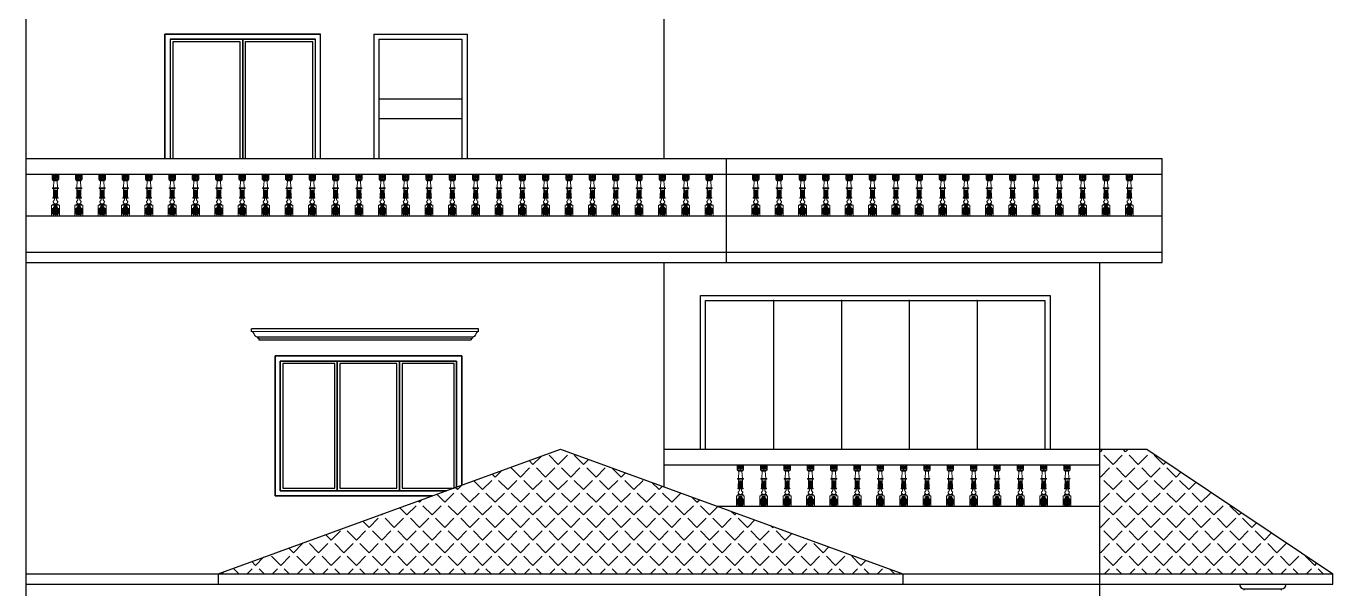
# Model space of a CAD drawing. Header units: inches. Extents: x 108286 to 1018414, y -1240248 to 57686.
# Drawn here: x 503540 to 504044, y -617009 to -616792 of the extents above; entities that cross this region are included whole.
import ezdxf

# ---------------------------------------------------------------- set-up
doc = ezdxf.new("R2010")
doc.units = ezdxf.units.IN
doc.header["$MEASUREMENT"] = 0
doc.linetypes.add('ACAD_ISO03W100', pattern=[30, 12, -18])
for name, color, linetype, lineweight in [('CORNICE', 150, 'Continuous', 20), ('ELEVATION', 31, 'Continuous', 25), ('plan elevation', 11, 'Continuous', 25), ('win_in', 161, 'Continuous', 20)]:
    doc.layers.add(name, color=color, linetype=linetype, lineweight=lineweight)
doc.layers.add('exwall', color=1, linetype='Continuous')
doc.layers.add('Layer1', color=150, linetype='Continuous')
pattern_1 = [(45, (-5623.147, -7351.19), (-4.86135912, 4.86135912), [5, -1.875]), (135, (-5623.147, -7351.19), (-4.86135912, -4.86135912), [5, -1.875])]

# ---------------------------------------------------------------- blocks, each defined once
blk = doc.blocks.new('handrail small')
at = {"linetype": 'ACAD_ISO03W100'}
for p, q in [((-0.25, 16), (-2.75, 16)), ((-2.75, 14), (-2.75, 16)), ((-2.68, 14.24), (-2.68, 15.75)), ((-2.56, 14.39), (-2.56, 15.63)), ((-2.36, 14.26), (-2.36, 15.79)), ((-2.17, 14.26), (-2.17, 15.58)), ((-1.92, 14.36), (-1.92, 15.52)), ((-1.73, 14.26), (-1.73, 15.58)), ((-1.51, 14.14), (-1.51, 15.75)), ((-1.27, 14.36), (-1.27, 15.6)), ((-1.08, 14.36), (-1.08, 15.52)), ((-0.83, 14.26), (-0.83, 15.58)), ((-0.64, 14.26), (-0.64, 15.79)), ((-0.44, 14.39), (-0.44, 15.63)), ((-0.32, 14.24), (-0.32, 15.75)), ((-0.25, 14), (-0.25, 16)), ((-2.75, 14), (-0.25, 14)), ((-2.6, 13.75), (-2.6, 14)), ((-2.35, 13.75), (-2.6, 13.75)), ((-1.5, 10.7), (-2.55, 10.7)), ((-1.5, 10.5), (-2.55, 10.5)), ((-2.35, 13.5), (-2.35, 13.75)), ((-2.35, 13.75), (-0.65, 13.75)), ((-2.1, 13.5), (-2.35, 13.5)), ((-2.31, 7), (-2.25, 10.5)), ((-2.24, 10.7), (-2.1, 13.5)), ((-2.17, 7), (-2.12, 10.18)), ((-1.5, 13.75), (-2.1, 13.75)), ((-1.5, 13.5), (-2.1, 13.5)), ((-1.5, 13.5), (-0.9, 13.5)), ((-1.5, 10.7), (-0.45, 10.7)), ((-1.5, 10.5), (-0.45, 10.5)), ((-0.9, 13.5), (-0.65, 13.5)), ((-0.9, 13.5), (-0.76, 10.7)), ((-0.69, 7), (-0.75, 10.5)), ((-0.65, 13.5), (-0.65, 13.75)), ((-0.65, 13.75), (-0.4, 13.75)), ((-0.4, 13.75), (-0.4, 14)), ((-2.5, 6.8), (-2.5, 7)), ((-2.5, 7), (-0.5, 7)), ((-2.5, 6.8), (-0.5, 6.8)), ((-1.98, 7), (-1.93, 9.94)), ((-1.76, 7), (-1.74, 9.6)), ((-1.24, 7), (-1.26, 9.96)), ((-1.02, 7), (-1.06, 9.82)), ((-0.83, 7), (-0.88, 9.89)), ((-0.5, 6.8), (-0.5, 7)), ((-3, 0), (-3, 4)), ((-3, 4), (0, 4)), ((-3, 0), (0, 0)), ((-2.5, 4.5), (-0.5, 4.5)), ((-2.5, 4), (-2.5, 4.5)), ((-1.77, 0.35), (-1.77, 3.85)), ((-0.5, 4), (-0.5, 4.5)), ((0, 0), (0, 4))]:
    blk.add_line(p, q, dxfattribs=at)
at = {"linetype": 'ACAD_ISO03W100', "lineweight": 9}
for p, q in [((-1.5, 9.92), (-1.5, 7)), ((-2.86, 0.75), (-2.86, 2.91)), ((-2.7, 0.69), (-2.7, 2.47)), ((-2.48, 0.47), (-2.48, 2.91)), ((-2.32, 0.2), (-2.32, 3.23)), ((-2.1, 0.36), (-2.1, 3.56)), ((-1.93, 0.37), (-1.93, 3.84)), ((-1.5, 0.14), (-1.5, 3.87)), ((-1.23, 0.3), (-1.23, 3.83)), ((-1.07, 0.28), (-1.07, 3.84)), ((-0.9, 0.26), (-0.9, 3.56)), ((-0.68, 0.2), (-0.68, 3.23)), ((-0.52, 0.47), (-0.52, 2.91)), ((-0.3, 0.69), (-0.3, 2.47)), ((-0.14, 0.75), (-0.14, 2.91))]:
    blk.add_line(p, q, dxfattribs=at)
at = {"linetype": 'ACAD_ISO03W100'}
for centre, radius, start, end in [((-2.55, 10.6), 0.1, 90, 270), ((-0.45, 10.6), 0.1, 270, 90), ((-2.94, 6.42), 1.06, 300.6415, 21.1715), ((-1.28, 5.61), 1.13, 185.4341, 258.5403), ((-1.72, 5.61), 1.13, 281.4597, 354.5659), ((-0.06, 6.42), 1.06, 158.8285, 239.3585)]:
    blk.add_arc(centre, radius, start, end, dxfattribs=at)

msp = doc.modelspace()

# ---------------------------------------------------------------- hatches: boundary and pattern name
at = {"layer": 'exwall', "ltscale": 15}
h = msp.add_hatch(dxfattribs=at)
h.set_pattern_fill('ANGLE', color=46, scale=25, angle=45, style=0)
h.set_pattern_definition(pattern_1)
h.paths.add_polyline_path([(503746.11, -616954.91), (503705.04, -616969.85), (503705.04, -616969.91), (503704.87, -616969.91), (503614.15, -617002.91), (503878.07, -617002.91)])
h = msp.add_hatch(dxfattribs=at)
h.set_pattern_fill('ANGLE', color=46, scale=25, angle=45, style=0)
h.set_pattern_definition(pattern_1)
h.paths.add_polyline_path([(503972.07, -616954.91), (503954.07, -616954.91), (503954.07, -617002.91), (504043.85, -617002.91)])

# ---------------------------------------------------------------- linework, layer by layer
at = {"layer": 'CORNICE'}
for p, q in [((503714.45, -616909.54), (503627, -616909.54)), ((503712.19, -616911.57), (503629.26, -616911.57)), ((503712.19, -616912.06), (503629.76, -616912.06))]:
    msp.add_line(p, q, dxfattribs=at)
at = {"layer": 'ELEVATION', "linetype": 'Continuous'}
for p, q in [((503714.45, -616908.54), (503627, -616908.54)), ((503627, -616909.54), (503627, -616908.54)), ((503627, -616909.54), (503627, -616908.54)), ((503629.26, -616911.57), (503629.26, -616912.06)), ((503629.76, -616912.06), (503629.26, -616912.06)), ((503629.76, -616912.06), (503629.76, -616912.81)), ((503629.76, -616912.81), (503711.69, -616912.81)), ((503710.95, -616912.81), (503711.69, -616912.81)), ((503711.69, -616912.06), (503712.19, -616912.06)), ((503711.69, -616912.06), (503711.69, -616912.81)), ((503712.19, -616911.57), (503712.19, -616912.06)), ((503714.45, -616909.54), (503714.45, -616908.54)), ((503714.45, -616909.54), (503714.45, -616908.54))]:
    msp.add_line(p, q, dxfattribs=at)
at = {"layer": 'ELEVATION', "color": 3, "ltscale": 15}
msp.add_line((504025.85, -617006.94), (504025.85, -617006.91), dxfattribs=at)
at = {"layer": 'ELEVATION', "linetype": 'Continuous'}
for centre, start, end in [((503626.75, -616910.8), 11.637, 78.363), ((503629.26, -616910.28), 191.637, 270), ((503712.19, -616910.28), 270, 348.363), ((503714.71, -616910.8), 101.637, 168.363)]:
    msp.add_arc(centre, 1.29, start, end, dxfattribs=at)
at = {"layer": 'exwall', "color": 7, "ltscale": 15}
for p, q in [((503540.07, -617274.91), (503540.07, -616758.91)), ((503786.07, -616842.91), (503786.07, -616758.91)), ((503540.07, -616842.91), (503978.07, -616842.91)), ((503810.07, -616882.91), (503810.07, -616842.91)), ((503978.07, -616882.91), (503978.07, -616842.91)), ((503540.07, -616848.91), (503810.07, -616848.91)), ((503810.07, -616848.91), (503978.07, -616848.91)), ((503540.07, -616864.91), (503810.07, -616864.91)), ((503810.07, -616864.91), (503978.07, -616864.91)), ((503540.07, -616878.91), (503978.07, -616878.91)), ((503540.07, -616882.91), (503978.07, -616882.91)), ((503786.07, -616969.45), (503786.07, -616882.91)), ((503954.07, -617274.91), (503954.07, -616882.91)), ((503614.15, -617002.91), (503746.11, -616954.91)), ((503746.11, -616954.91), (503878.07, -617002.91)), ((503786.07, -616954.91), (503954.07, -616954.91)), ((503954.07, -616954.91), (503972.07, -616954.91)), ((503972.07, -616954.91), (504043.85, -617002.91)), ((503786.07, -616960.91), (503954.07, -616960.91)), ((503806.59, -616976.91), (503954.07, -616976.91)), ((503540.07, -617002.91), (504043.85, -617002.91)), ((503614.15, -617002.91), (503614.15, -617006.91)), ((503878.07, -617002.91), (503878.07, -617006.91)), ((504043.85, -617006.91), (504043.85, -617002.91)), ((503540.07, -617006.91), (504043.85, -617006.91))]:
    msp.add_line(p, q, dxfattribs=at)
at = {"layer": 'exwall', "color": 27, "ltscale": 15}
for p, q in [((503593.58, -616794.91), (503653.58, -616794.91)), ((503593.58, -616842.91), (503593.58, -616794.91)), ((503653.58, -616842.91), (503653.58, -616794.91)), ((503674.07, -616794.91), (503710.07, -616794.91)), ((503674.07, -616794.91), (503674.07, -616842.91)), ((503800.03, -616954.91), (503800.03, -616895.63)), ((503800.03, -616895.63), (503934.86, -616895.63)), ((503934.86, -616895.63), (503934.86, -616954.91)), ((503636.04, -616918.91), (503708.04, -616918.91)), ((503636.04, -616918.91), (503636.04, -616972.91)), ((503636.04, -616918.91), (503708.04, -616918.91)), ((503636.04, -616972.91), (503636.04, -616918.91)), ((503708.04, -616918.91), (503708.04, -616968.76)), ((503708.04, -616968.76), (503708.04, -616918.91)), ((503636.04, -616972.91), (503696.62, -616972.91))]:
    msp.add_line(p, q, dxfattribs=at)
at = {"layer": 'exwall', "color": 153, "ltscale": 15}
for p, q in [((503802.03, -616954.91), (503802.03, -616897.63)), ((503802.03, -616897.63), (503932.86, -616897.63)), ((503828.19, -616897.63), (503828.19, -616954.91)), ((503854.36, -616897.63), (503854.36, -616954.91)), ((503880.52, -616897.63), (503880.52, -616954.91)), ((503906.69, -616897.63), (503906.69, -616954.91)), ((503932.86, -616897.63), (503932.86, -616954.91))]:
    msp.add_line(p, q, dxfattribs=at)
at = {"layer": 'exwall', "color": 3}
for p in [(503828.19, -616897.63), (503854.36, -616897.63), (503880.52, -616897.63), (503906.69, -616897.63)]:
    msp.add_point(p, dxfattribs=at)
at = {"layer": 'Layer1', "color": 167, "ltscale": 15}
for p, q in [((503653.58, -616794.91), (503593.58, -616794.91)), ((503593.58, -616842.91), (503593.58, -616794.91)), ((503595.58, -616796.91), (503651.58, -616796.91)), ((503623.58, -616796.91), (503623.58, -616842.91)), ((503653.58, -616842.91), (503653.58, -616794.91)), ((503674.07, -616794.91), (503710.07, -616794.91)), ((503674.07, -616794.91), (503674.07, -616842.91)), ((503676.07, -616796.91), (503708.07, -616796.91)), ((503676.07, -616796.91), (503676.07, -616842.91)), ((503708.07, -616796.91), (503708.07, -616842.91)), ((503710.07, -616794.91), (503710.07, -616842.91)), ((503710.07, -616794.91), (503710.07, -616842.91)), ((503676.07, -616819.91), (503708.07, -616819.91)), ((503676.07, -616827.51), (503708.07, -616827.51)), ((503708.04, -616918.91), (503636.04, -616918.91)), ((503636.04, -616918.91), (503636.04, -616972.91)), ((503708.04, -616968.76), (503708.04, -616918.91)), ((503696.62, -616972.91), (503636.04, -616972.91))]:
    msp.add_line(p, q, dxfattribs=at)
for points in [[(503653.58, -616842.91), (503653.58, -616794.91), (503593.58, -616794.91), (503593.58, -616842.91)], [(503651.58, -616842.91), (503651.58, -616796.91), (503595.58, -616796.91), (503595.58, -616842.91)], [(503623.58, -616842.91), (503623.58, -616796.91), (503595.58, -616796.91), (503595.58, -616842.91)], [(503651.58, -616842.91), (503651.58, -616796.91), (503623.58, -616796.91), (503623.58, -616842.91)], [(503622.58, -616842.91), (503622.58, -616797.91), (503596.58, -616797.91), (503596.58, -616842.91)], [(503650.58, -616842.91), (503650.58, -616797.91), (503624.58, -616797.91), (503624.58, -616842.91)], [(503696.62, -616972.91), (503636.04, -616972.91), (503636.04, -616918.91), (503708.04, -616918.91), (503708.04, -616968.76)], [(503702.12, -616970.91), (503638.04, -616970.91), (503638.04, -616920.91), (503706.04, -616920.91), (503706.04, -616969.49)], [(503706.04, -616969.49), (503706.04, -616920.91), (503684.04, -616920.91), (503684.04, -616970.91), (503702.12, -616970.91)]]:
    msp.add_lwpolyline(points, dxfattribs=at)
for points in [[(503623.58, -616846.91), (503623.58, -616846.91)], [(503651.58, -616846.91), (503651.58, -616846.91)], [(503660.04, -616920.91), (503638.04, -616920.91), (503638.04, -616970.91), (503660.04, -616970.91)], [(503659.04, -616921.91), (503639.04, -616921.91), (503639.04, -616969.91), (503659.04, -616969.91)], [(503684.04, -616920.91), (503660.04, -616920.91), (503660.04, -616970.91), (503684.04, -616970.91)], [(503683.04, -616921.91), (503661.04, -616921.91), (503661.04, -616969.91), (503683.04, -616969.91)], [(503705.04, -616921.91), (503685.04, -616921.91), (503685.04, -616969.91), (503705.04, -616969.91)]]:
    msp.add_lwpolyline(points, close=True, dxfattribs=at)
at = {"layer": 'plan elevation', "ltscale": 30}
for p, q in [((504009.66, -617008.71), (504024.05, -617008.71)), ((504009.67, -617009.16), (504009.67, -617008.71)), ((504024.05, -617009.16), (504024.05, -617008.71))]:
    msp.add_line(p, q, dxfattribs=at)
for centre, start, end in [((504009.67, -617006.91), 180, 270), ((504009.67, -617006.91), 180, 270), ((504024.05, -617006.91), 270, 0), ((504024.05, -617006.91), 270, 0)]:
    msp.add_arc(centre, 1.8, start, end, dxfattribs=at)

# ---------------------------------------------------------------- block references
at = {"layer": 'win_in', "ltscale": 2}
for p in [(503552.88, -616864.91), (503561.88, -616864.91), (503570.88, -616864.91), (503579.88, -616864.91), (503588.88, -616864.91), (503597.88, -616864.91), (503606.88, -616864.91), (503615.88, -616864.91), (503624.88, -616864.91), (503633.88, -616864.91), (503642.88, -616864.91), (503651.88, -616864.91), (503660.88, -616864.91), (503669.88, -616864.91), (503678.88, -616864.91), (503687.88, -616864.91), (503696.88, -616864.91), (503705.88, -616864.91), (503714.88, -616864.91), (503723.88, -616864.91), (503732.88, -616864.91), (503741.88, -616864.91), (503750.88, -616864.91), (503759.88, -616864.91), (503759.88, -616864.91), (503768.88, -616864.91), (503777.88, -616864.91), (503786.88, -616864.91), (503795.88, -616864.91), (503804.88, -616864.91), (503822.88, -616864.91), (503831.88, -616864.91), (503840.88, -616864.91), (503849.88, -616864.91), (503858.88, -616864.91), (503867.88, -616864.91), (503876.88, -616864.91), (503885.88, -616864.91), (503894.88, -616864.91), (503903.88, -616864.91), (503912.88, -616864.91), (503921.88, -616864.91), (503930.88, -616864.91), (503939.88, -616864.91), (503948.88, -616864.91), (503957.88, -616864.91), (503966.88, -616864.91), (503816.95, -616976.91), (503825.95, -616976.91), (503834.95, -616976.91), (503843.95, -616976.91), (503852.95, -616976.91), (503861.95, -616976.91), (503870.88, -616976.91), (503879.88, -616976.91), (503888.88, -616976.91), (503897.88, -616976.91), (503906.88, -616976.91), (503915.88, -616976.91), (503924.88, -616976.91), (503933.88, -616976.91), (503942.88, -616976.91)]:
    msp.add_blockref('handrail small', p, dxfattribs=at)

doc.saveas('drawing.dxf')
